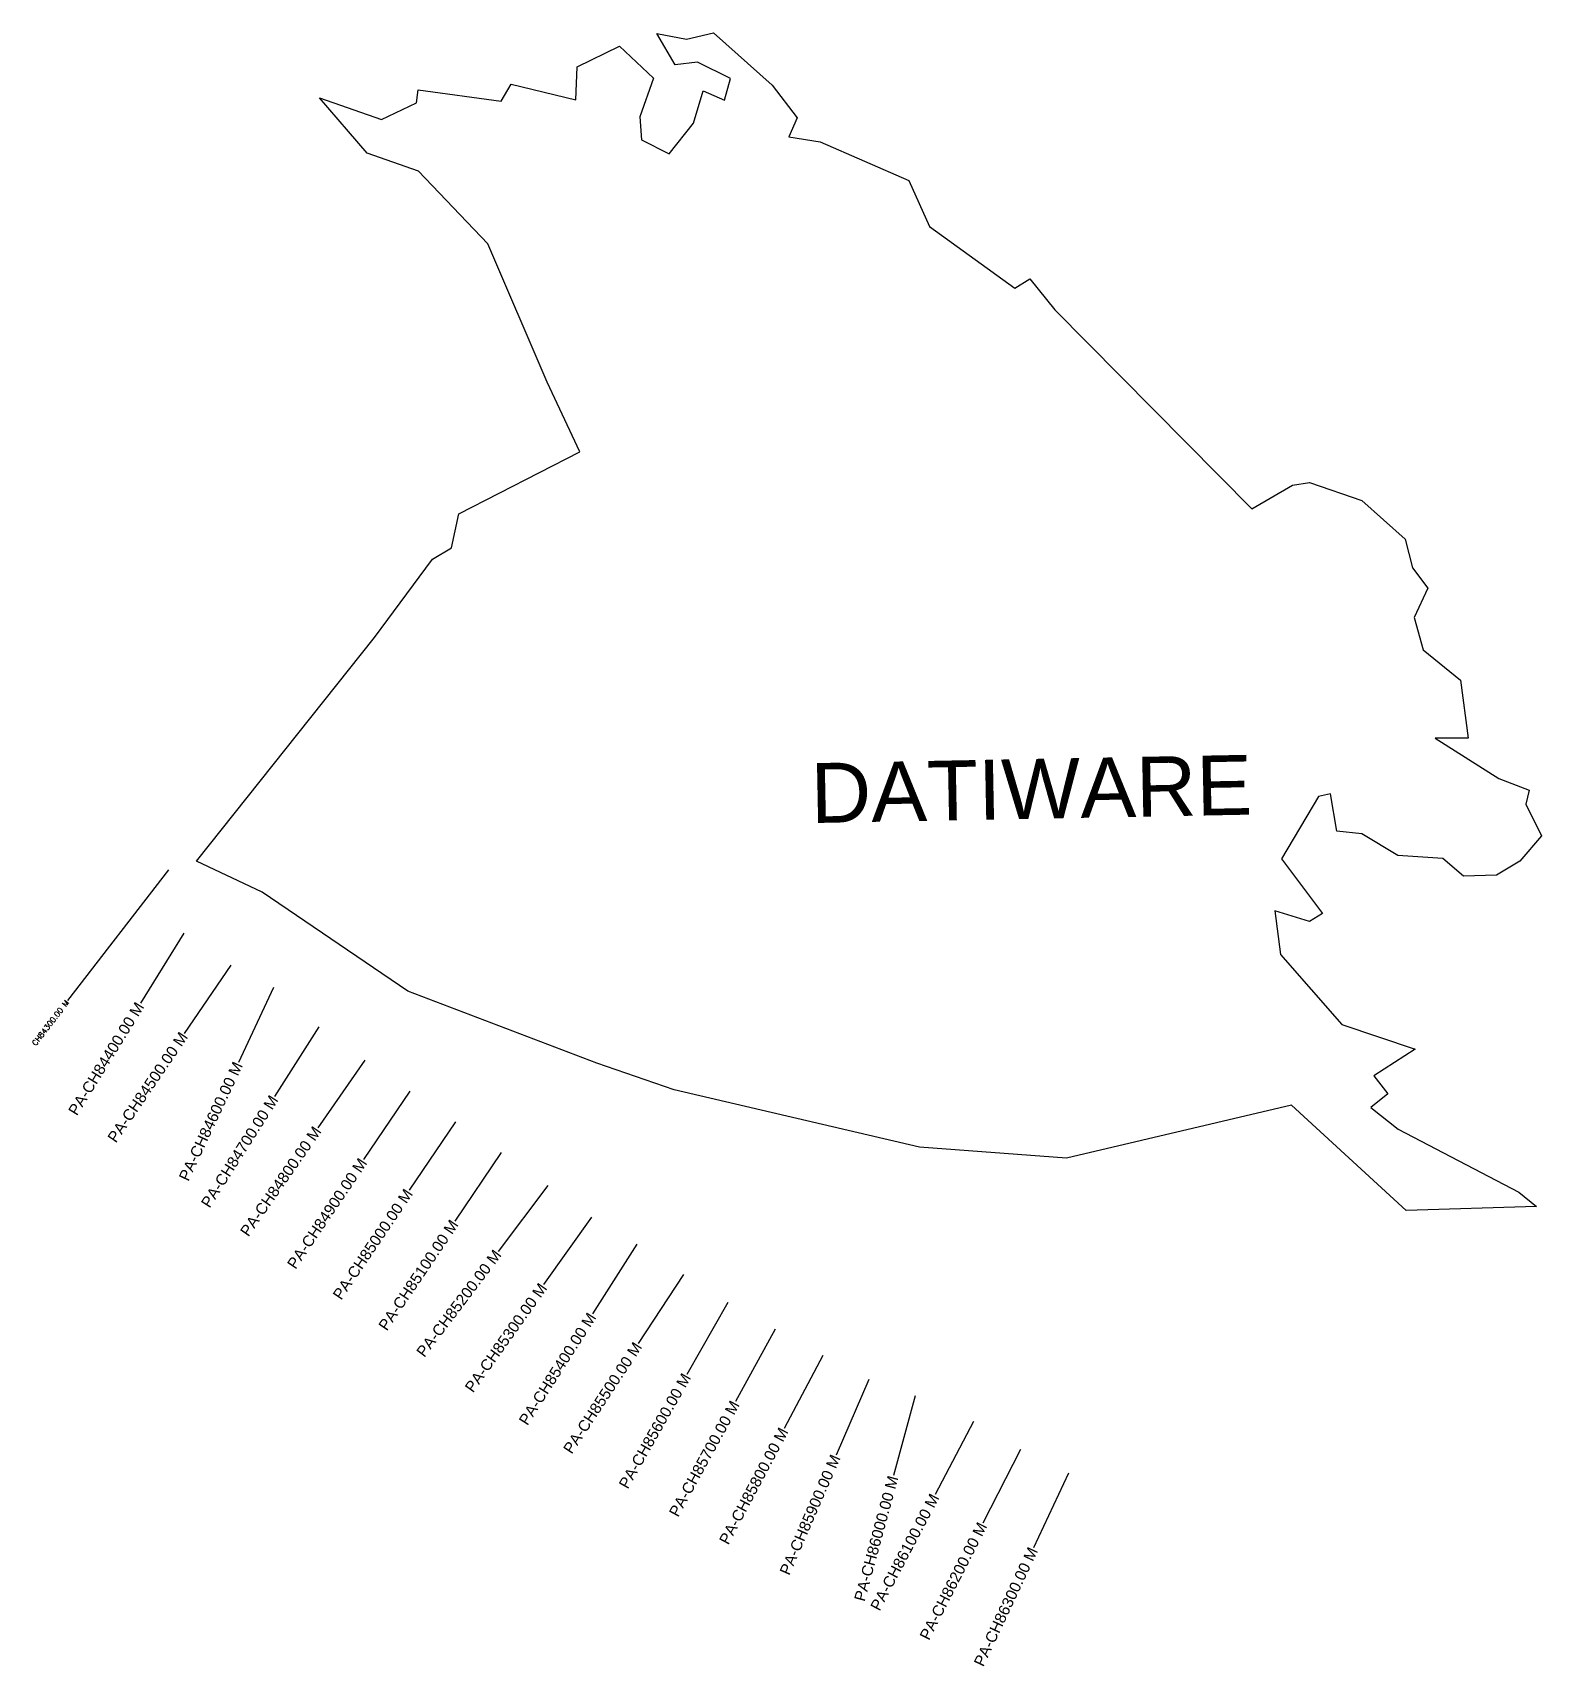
# Model space of a CAD drawing. Header units: metres. Extents: x 263225 to 265964, y 2157981 to 2160949.
import ezdxf
from ezdxf.enums import TextEntityAlignment as Align

# ---------------------------------------------------------------- set-up
doc = ezdxf.new("R2010")
doc.units = ezdxf.units.M
for name, color, linetype in [('CS', 134, 'Continuous'), ('CSMark', 6, 'Continuous'), ('village', 3, 'Continuous'), ('VILLAGE NAME', 250, 'Continuous')]:
    doc.layers.add(name, color=color, linetype=linetype)
doc.styles.add('DynamicDimensions', font='arial.ttf')
doc.styles.get("Standard").update_dxf_attribs({"font": 'simplex.shx'})

msp = doc.modelspace()

# ---------------------------------------------------------------- linework, layer by layer
at = {"color": 6, "flags": 128}
msp.add_lwpolyline([(264213.5, 2160886.7), (264290.1, 2160924.1)], dxfattribs=at)
at = {"layer": 'CS'}
for p, q in [((263471.2, 2159427.9), (263287.9, 2159190.4)), ((263498.9, 2159313.2), (263420.1, 2159185.6)), ((263584.2, 2159255), (263499.9, 2159130.9)), ((263662, 2159214), (263598.2, 2159078.3)), ((263744.4, 2159142.8), (263663.9, 2159016.2)), ((263827.9, 2159082.5), (263742.4, 2158959.3)), ((263909.3, 2159026.2), (263825.4, 2158901.9)), ((263992.2, 2158970.2), (263908.3, 2158845.9)), ((264075.1, 2158914.3), (263991.2, 2158790)), ((264160.3, 2158854.7), (264069.8, 2158735)), ((264239.1, 2158796.9), (264152.3, 2158674.6)), ((264321.7, 2158747.8), (264241.1, 2158621.3)), ((264406.7, 2158693.1), (264324.4, 2158567.7)), ((264406.7, 2158693.1), (264324.4, 2158567.7)), ((264486.8, 2158642.1), (264412.8, 2158511.6)), ((264486.8, 2158642.1), (264412.8, 2158511.6)), ((264573.1, 2158593.7), (264501, 2158462.2)), ((264659.7, 2158545.8), (264589.4, 2158413.3)), ((264659.7, 2158545.8), (264589.4, 2158413.3)), ((264743.3, 2158502.5), (264683.4, 2158365)), ((264743.3, 2158502.5), (264683.4, 2158365)), ((264827.1, 2158472.3), (264787.6, 2158327.6)), ((264827.1, 2158472.3), (264787.6, 2158327.6)), ((264933.4, 2158426), (264863.5, 2158293.3)), ((264933.4, 2158426), (264863.5, 2158293.3)), ((265018.2, 2158375.2), (264950.2, 2158241.5)), ((265018.2, 2158375.2), (264950.2, 2158241.5)), ((265105.9, 2158332.3), (265042.1, 2158196.5)), ((265105.9, 2158332.3), (265042.1, 2158196.5)), ((265105.9, 2158332.3), (265042.1, 2158196.5))]:
    msp.add_line(p, q, dxfattribs=at)
at = {"layer": 'village', "color": 6}
for points in [[(264290.1, 2160924.1, 0), (264352.1, 2160865.8, 0), (264326.9, 2160795.5, 0), (264330.3, 2160753.7, 0), (264380.4, 2160728.2, 0), (264424.4, 2160783.9, 0), (264442.1, 2160842.8, 0), (264480.7, 2160826.1, 0), (264491.9, 2160865.3, 0), (264431.9, 2160895.1, 0), (264391.2, 2160890.3, 0), (264357.9, 2160946.8, 0), (264411.9, 2160937, 0), (264461.1, 2160948.5, 0), (264567.5, 2160853.1, 0), (264613.1, 2160793.9, 0), (264597.7, 2160759.3, 0), (264654.9, 2160750.5, 0), (264815.9, 2160679.9, 0), (264853.4, 2160596.5, 0), (265007.9, 2160484.4, 0), (265035.6, 2160501.4, 0), (265080.8, 2160445.4, 0), (265438.5, 2160083.9, 0), (265512.4, 2160126.9, 0), (265543.5, 2160131.5, 0), (265638.6, 2160098.6, 0), (265717.3, 2160028.4, 0), (265730.2, 2159976.4, 0), (265758.2, 2159939.4, 0), (265733.2, 2159886.4, 0), (265749.4, 2159827.5, 0), (265817.3, 2159772.3, 0), (265831.2, 2159667, 0), (265771.2, 2159667.1, 0), (265887, 2159593.8, 0), (265942.4, 2159572.4, 0), (265935.9, 2159547.3, 0), (265964.3, 2159489.9, 0)], [(265964.3, 2159489.9, 0), (265925.1, 2159443.9, 0), (265882.8, 2159418.1, 0), (265823, 2159416.5, 0), (265785.2, 2159448.6, 0), (265703.9, 2159454, 0), (265638.6, 2159493.6, 0), (265592.7, 2159498.3, 0), (265581.3, 2159566.1, 0), (265559.5, 2159561.3, 0), (265492.7, 2159448.2, 0), (265567, 2159348.5, 0), (265543.1, 2159334.2, 0), (265480.2, 2159353.6, 0), (265490.4, 2159274.2, 0), (265602.2, 2159146.8, 0), (265735.1, 2159102.4, 0), (265659.9, 2159054, 0), (265685.3, 2159021.1, 0), (265654.4, 2158996.1, 0), (265704.5, 2158956.8, 0), (265923.5, 2158842.2, 0), (265955.3, 2158816.3, 0), (265719, 2158809.1, 0), (265510.6, 2159000.7, 0), (265101.9, 2158904, 0), (264835.2, 2158924.1, 0), (264389.8, 2159028.4, 0), (264249.2, 2159076.7, 0), (263905.9, 2159207.6, 0), (263641.4, 2159387.3, 0), (263521.9, 2159443.5, 0), (263845.3, 2159850.2, 0), (263950.7, 2159992.2, 0), (263984.9, 2160012.8, 0), (263998.5, 2160074.6, 0), (264218, 2160187, 0), (264159, 2160314, 0), (264051.3, 2160565.1, 0), (263925.3, 2160696.7, 0), (263832, 2160729.7, 0), (263745.6, 2160830, 0), (263857.9, 2160790.6, 0), (263921.5, 2160821, 0), (263924.8, 2160845, 0), (264075.2, 2160824.3, 0), (264093.6, 2160855.2, 0), (264210.8, 2160826.7, 0), (264213.5, 2160886.7, 0)]]:
    msp.add_polyline3d(points, dxfattribs=at)

# ---------------------------------------------------------------- texts
at = {"layer": 'CSMark'}
msp.add_text('CH84300.00 M', height=10, rotation=52.3519, dxfattribs=at).set_placement((263287.3, 2159189.6), align=Align.MIDDLE_RIGHT)
at = {"layer": 'CSMark', "style": 'DynamicDimensions'}
for s, rotation, p in [('PA-CH84400.00 M', 58.3034, (263419.6, 2159184.7)), ('PA-CH84500.00 M', 55.7728, (263499.3, 2159130.1)), ('PA-CH84600.00 M', 64.8513, (263597.8, 2159077.4)), ('PA-CH84700.00 M', 57.541, (263663.3, 2159015.4)), ('PA-CH84800.00 M', 55.2236, (263741.8, 2158958.5)), ('PA-CH84900.00 M', 55.9808, (263824.8, 2158901)), ('PA-CH85000.00 M', 55.9808, (263907.7, 2158845.1)), ('PA-CH85100.00 M', 55.9797, (263990.6, 2158789.1)), ('PA-CH85200.00 M', 52.9263, (264069.2, 2158734.2)), ('PA-CH85300.00 M', 54.6398, (264151.8, 2158673.8)), ('PA-CH85400.00 M', 57.5013, (264240.6, 2158620.4)), ('PA-CH85500.00 M', 56.7034, (264323.8, 2158566.9)), ('PA-CH85600.00 M', 60.4182, (264412.3, 2158510.8)), ('PA-CH85600.00 M', 60.4182, (264412.3, 2158510.8)), ('PA-CH85700.00 M', 61.2882, (264500.5, 2158461.3)), ('PA-CH85700.00 M', 61.2882, (264500.5, 2158461.3)), ('PA-CH85800.00 M', 62.0441, (264588.9, 2158412.4)), ('PA-CH85800.00 M', 62.0441, (264588.9, 2158412.4)), ('PA-CH85900.00 M', 66.4646, (264683, 2158364.1)), ('PA-CH85900.00 M', 66.4646, (264683, 2158364.1)), ('PA-CH86000.00 M', 74.7515, (264787.3, 2158326.6)), ('PA-CH86000.00 M', 74.7515, (264787.3, 2158326.6)), ('PA-CH86100.00 M', 62.1969, (264863, 2158292.4)), ('PA-CH86100.00 M', 62.1969, (264863, 2158292.4)), ('PA-CH86200.00 M', 63.0229, (264949.7, 2158240.6)), ('PA-CH86200.00 M', 63.0229, (264949.7, 2158240.6)), ('PA-CH86300.00 M', 64.8213, (265041.7, 2158195.6)), ('PA-CH86300.00 M', 64.8213, (265041.7, 2158195.6)), ('PA-CH86300.00 M', 64.8213, (265041.7, 2158195.6))]:
    msp.add_text(s, height=20, rotation=rotation, dxfattribs=at).set_placement(p, align=Align.MIDDLE_RIGHT)
at = {"layer": 'VILLAGE NAME', "insert": (264636.4, 2159621.6), "char_height": 108.748, "attachment_point": 1, "rotation": 1.1028}
msp.add_mtext_dynamic_manual_height_columns('{\\fArial|b0|i0|c0|p34;DATIWARE}', width=726.929, gutter_width=543.7, heights=[0], dxfattribs=at)

doc.saveas('drawing.dxf')
